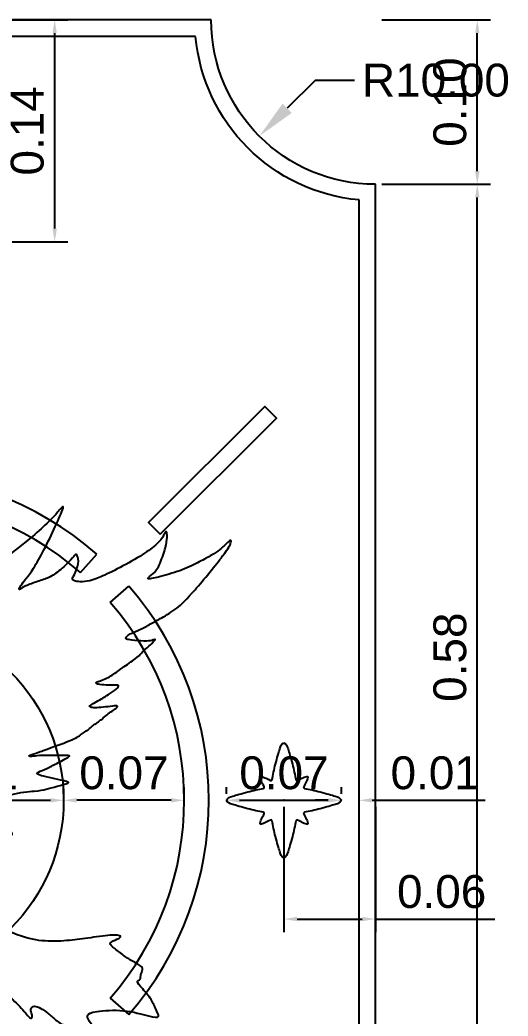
# Model space of a CAD drawing. Header units: metres. Extents: x -6.5 to 29.8, y -1.8 to 5.3.
# Drawn here: x 16.969 to 17.266, y 0.176 to 0.783 of the extents above; entities that cross this region are included whole.
import ezdxf

# ---------------------------------------------------------------- set-up
doc = ezdxf.new("R2010")
doc.units = ezdxf.units.M
for name, color, linetype, true_color in [('BANDERA$BORDE', 40, 'Continuous', 0xffbf00), ('BANDERA$CIRCULO EXT', 40, 'Continuous', 0xffbf00), ('BANDERA$CUERVO', 18, 'Continuous', 0x000000), ('BANDERA$ESTRELLAS$GRANDE', 251, 'Continuous', 0x696969), ('BANDERA$SOL', 40, 'Continuous', 0xffbf00), ('FONDO', 168, 'Continuous', 0x0f132e)]:
    doc.layers.add(name, color=color, linetype=linetype, true_color=true_color)
doc.styles.add('Plantilla Milímetros_ pequeño', font='')
doc.styles.get('Plantilla Milímetros_ pequeño').set_extended_font_data('Arial')
doc.dimstyles.new('Plantilla Milímetros_ pequeño', dxfattribs={"dimscale": 0.008, "dimtxt": 2.5, "dimasz": 1, "dimexe": 1, "dimexo": 0.5, "dimgap": 0.8, "dimtad": 1, "dimtoh": 1, "dimzin": 1, "dimdsep": 46, "dimtxsty": 'Plantilla Milímetros_ pequeño', "dimcen": 2.5, "dimadec": 1, "dimazin": 1, "dimtfac": 1, "dimtdec": 4, "dimtix": 1, "dimtofl": 0, "dimtmove": 1, "dimatfit": 3, "dimfxl": 1, "dimtolj": 1, "dimtzin": 1, "dimarcsym": 0})

# ---------------------------------------------------------------- blocks, each defined once
blk = doc.blocks.new('*D111')
at = {"layer": 'Defpoints', "color": 0}
for p in [(16.88538, 0.78253), (16.99002, 0.78253), (16.88538, 0.64753)]:
    blk.add_point(p, dxfattribs=at)
at = {"layer": 'FONDO', "color": 0, "lineweight": -2}
for p, q in [((16.88938, 0.78253), (16.99802, 0.78253)), ((16.99002, 0.65553), (16.99002, 0.77453)), ((16.88938, 0.64753), (16.99802, 0.64753))]:
    blk.add_line(p, q, dxfattribs=at)
at = {"layer": 'FONDO', "color": 0}
for points in [[(16.99135, 0.77453), (16.98868, 0.77453), (16.99002, 0.78253)], [(16.98868, 0.65553), (16.99135, 0.65553), (16.99002, 0.64753)]]:
    blk.add_solid(points, dxfattribs=at)
at = {"layer": 'FONDO', "color": 0, "insert": (16.97341, 0.71503), "char_height": 0.02, "attachment_point": 5, "rotation": 90, "style": 'Plantilla Milímetros_ pequeño'}
blk.add_mtext('\\A1;0.14', dxfattribs=at)
blk = doc.blocks.new('*D112')
at = {"layer": 'Defpoints', "color": 0}
for p in [(17.12966, 0.30772), (17.18538, 0.30772), (17.18538, 0.23548)]:
    blk.add_point(p, dxfattribs=at)
at = {"layer": 'FONDO', "color": 0, "lineweight": -2}
for p, q in [((17.12966, 0.30372), (17.12966, 0.22748)), ((17.18538, 0.30372), (17.18538, 0.22748)), ((17.13766, 0.23548), (17.17738, 0.23548)), ((17.18538, 0.23548), (17.25808, 0.23548))]:
    blk.add_line(p, q, dxfattribs=at)
at = {"layer": 'FONDO', "color": 0}
for points in [[(17.13766, 0.23681), (17.13766, 0.23414), (17.12966, 0.23548)], [(17.17738, 0.23414), (17.17738, 0.23681), (17.18538, 0.23548)]]:
    blk.add_solid(points, dxfattribs=at)
at = {"layer": 'FONDO', "color": 0, "insert": (17.22573, 0.25209), "char_height": 0.02, "attachment_point": 5, "style": 'Plantilla Milímetros_ pequeño'}
blk.add_mtext('\\A1;0.06', dxfattribs=at)
blk = doc.blocks.new('*D121')
at = {"layer": 'Defpoints', "color": 0}
for p in [(17.18538, 0.78253), (17.11467, 0.71182)]:
    blk.add_point(p, dxfattribs=at)
at = {"layer": 'FONDO', "color": 0, "lineweight": -2}
for p, q in [((17.14861, 0.74576), (17.13164, 0.72879)), ((17.17261, 0.74576), (17.14861, 0.74576))]:
    blk.add_line(p, q, dxfattribs=at)
at = {"layer": 'FONDO', "color": 0}
blk.add_solid([(17.12882, 0.73162), (17.13447, 0.72596), (17.11467, 0.71182)], dxfattribs=at)
at = {"layer": 'FONDO', "color": 0, "insert": (17.22224, 0.74576), "char_height": 0.02, "attachment_point": 5, "style": 'Plantilla Milímetros_ pequeño'}
blk.add_mtext('\\A1;R10.00', dxfattribs=at)
blk = doc.blocks.new('*D127')
at = {"layer": 'Defpoints', "color": 0}
for p in [(16.88538, 0.30772), (16.99549, 0.30772), (16.99549, 0.30772)]:
    blk.add_point(p, dxfattribs=at)
at = {"layer": 'FONDO', "color": 0, "lineweight": -2}
for p, q in [((16.88538, 0.31172), (16.88538, 0.31572)), ((16.99549, 0.31172), (16.99549, 0.31572)), ((16.89338, 0.30772), (16.98749, 0.30772))]:
    blk.add_line(p, q, dxfattribs=at)
at = {"layer": 'FONDO', "color": 0}
for points in [[(16.89338, 0.30906), (16.89338, 0.30639), (16.88538, 0.30772)], [(16.98749, 0.30639), (16.98749, 0.30906), (16.99549, 0.30772)]]:
    blk.add_solid(points, dxfattribs=at)
at = {"layer": 'FONDO', "color": 0, "insert": (16.94044, 0.32433), "char_height": 0.02, "attachment_point": 5, "style": 'Plantilla Milímetros_ pequeño'}
blk.add_mtext('\\A1;0.11', dxfattribs=at)
blk = doc.blocks.new('*D128')
at = {"layer": 'Defpoints', "color": 0}
for p in [(16.99549, 0.30772), (16.99549, 0.30772), (17.06894, 0.30772)]:
    blk.add_point(p, dxfattribs=at)
at = {"layer": 'FONDO', "color": 0, "lineweight": -2}
for p, q in [((16.99549, 0.31172), (16.99549, 0.31572)), ((17.06894, 0.31172), (17.06894, 0.31572)), ((17.06094, 0.30772), (17.00349, 0.30772))]:
    blk.add_line(p, q, dxfattribs=at)
at = {"layer": 'FONDO', "color": 0}
for points in [[(17.00349, 0.30906), (17.00349, 0.30639), (16.99549, 0.30772)], [(17.06094, 0.30639), (17.06094, 0.30906), (17.06894, 0.30772)]]:
    blk.add_solid(points, dxfattribs=at)
at = {"layer": 'FONDO', "color": 0, "insert": (17.03221, 0.32433), "char_height": 0.02, "attachment_point": 5, "style": 'Plantilla Milímetros_ pequeño'}
blk.add_mtext('\\A1;0.07', dxfattribs=at)
blk = doc.blocks.new('*D129')
at = {"layer": 'Defpoints', "color": 0}
for p in [(17.09466, 0.30772), (17.16466, 0.30772), (17.16466, 0.30772)]:
    blk.add_point(p, dxfattribs=at)
at = {"layer": 'FONDO', "color": 0, "lineweight": -2}
for p, q in [((17.09466, 0.31172), (17.09466, 0.31572)), ((17.16466, 0.31172), (17.16466, 0.31572)), ((17.10266, 0.30772), (17.15666, 0.30772))]:
    blk.add_line(p, q, dxfattribs=at)
at = {"layer": 'FONDO', "color": 0}
for points in [[(17.10266, 0.30906), (17.10266, 0.30639), (17.09466, 0.30772)], [(17.15666, 0.30639), (17.15666, 0.30906), (17.16466, 0.30772)]]:
    blk.add_solid(points, dxfattribs=at)
at = {"layer": 'FONDO', "color": 0, "insert": (17.12966, 0.32433), "char_height": 0.02, "attachment_point": 5, "style": 'Plantilla Milímetros_ pequeño'}
blk.add_mtext('\\A1;0.07', dxfattribs=at)
blk = doc.blocks.new('*D130')
at = {"layer": 'Defpoints', "color": 0}
for p in [(17.16466, 0.30772), (17.17538, 0.30772), (17.17538, 0.30772)]:
    blk.add_point(p, dxfattribs=at)
at = {"layer": 'FONDO', "color": 0, "lineweight": -2}
for p, q in [((17.16466, 0.31172), (17.16466, 0.31572)), ((17.17538, 0.31172), (17.17538, 0.31572)), ((17.15666, 0.30772), (17.14866, 0.30772)), ((17.18338, 0.30772), (17.25222, 0.30772))]:
    blk.add_line(p, q, dxfattribs=at)
at = {"layer": 'FONDO', "color": 0}
for points in [[(17.15666, 0.30639), (17.15666, 0.30906), (17.16466, 0.30772)], [(17.18338, 0.30906), (17.18338, 0.30639), (17.17538, 0.30772)]]:
    blk.add_solid(points, dxfattribs=at)
at = {"layer": 'FONDO', "color": 0, "insert": (17.2218, 0.32433), "char_height": 0.02, "attachment_point": 5, "style": 'Plantilla Milímetros_ pequeño'}
blk.add_mtext('\\A1;0.01', dxfattribs=at)
blk = doc.blocks.new('*D131')
at = {"layer": 'Defpoints', "color": 0}
for p in [(17.18538, 0.78253), (17.24743, 0.78253), (17.18538, 0.68253)]:
    blk.add_point(p, dxfattribs=at)
at = {"layer": 'FONDO', "color": 0, "lineweight": -2}
for p, q in [((17.18938, 0.78253), (17.25543, 0.78253)), ((17.24743, 0.69053), (17.24743, 0.77453)), ((17.18938, 0.68253), (17.25543, 0.68253))]:
    blk.add_line(p, q, dxfattribs=at)
at = {"layer": 'FONDO', "color": 0}
for points in [[(17.24877, 0.77453), (17.2461, 0.77453), (17.24743, 0.78253)], [(17.2461, 0.69053), (17.24877, 0.69053), (17.24743, 0.68253)]]:
    blk.add_solid(points, dxfattribs=at)
at = {"layer": 'FONDO', "color": 0, "insert": (17.23082, 0.73253), "char_height": 0.02, "attachment_point": 5, "rotation": 90, "style": 'Plantilla Milímetros_ pequeño'}
blk.add_mtext('\\A1;0.10', dxfattribs=at)
blk = doc.blocks.new('*D132')
at = {"layer": 'Defpoints', "color": 0}
for p in [(17.18538, 0.68253), (17.24743, 0.68253), (17.18538, 0.10705)]:
    blk.add_point(p, dxfattribs=at)
at = {"layer": 'FONDO', "color": 0, "lineweight": -2}
for p, q in [((17.18938, 0.68253), (17.25543, 0.68253)), ((17.24743, 0.11505), (17.24743, 0.67453)), ((17.18938, 0.10705), (17.25543, 0.10705))]:
    blk.add_line(p, q, dxfattribs=at)
at = {"layer": 'FONDO', "color": 0}
for points in [[(17.24877, 0.67453), (17.2461, 0.67453), (17.24743, 0.68253)], [(17.2461, 0.11505), (17.24877, 0.11505), (17.24743, 0.10705)]]:
    blk.add_solid(points, dxfattribs=at)
at = {"layer": 'FONDO', "color": 0, "insert": (17.23082, 0.39479), "char_height": 0.02, "attachment_point": 5, "rotation": 90, "style": 'Plantilla Milímetros_ pequeño'}
blk.add_mtext('\\A1;0.58', dxfattribs=at)

msp = doc.modelspace()

# ---------------------------------------------------------------- linework, layer by layer
at = {"layer": 'BANDERA$BORDE'}
for p, q in [((17.07584, 0.77253), (16.69493, 0.77253)), ((17.17538, 0.11074), (17.17538, 0.67299))]:
    msp.add_line(p, q, dxfattribs=at)
at = {"layer": 'BANDERA$BORDE', "extrusion": (0, 0, -1)}
for radius, start, end in [(0.1, 270, 0), (0.11, 275.21591, 354.78409)]:
    msp.add_arc((-17.18538, 0.78253), radius, start, end, dxfattribs=at)
at = {"layer": 'BANDERA$BORDE'}
for points in [[(17.08538, 0.78253), (16.88538, 0.78253), (16.68538, 0.78253)], [(17.18538, 0.10705), (17.18538, 0.39479), (17.18538, 0.68253)]]:
    msp.add_open_spline(points, degree=2, dxfattribs=at)
at = {"layer": 'BANDERA$CIRCULO EXT'}
msp.add_lwpolyline([(17.05433, 0.4696), (17.12504, 0.54031), (17.11797, 0.54738), (17.04726, 0.47667)], close=True, dxfattribs=at)
for points in [[(17.00581, 0.44625), (17.01565, 0.45757)], [(17.02391, 0.42815), (17.03523, 0.43799)], [(17.02391, 0.1873), (17.03523, 0.17746)]]:
    msp.add_lwpolyline(points, dxfattribs=at)
for radius, start, end in [(0.19855, 49, 131), (0.18355, 49, 131), (0.19855, 319, 41), (0.18355, 319, 41)]:
    msp.add_arc((16.88538, 0.30772), radius, start, end, dxfattribs=at)
at = {"layer": 'BANDERA$CUERVO'}
msp.add_open_spline([(16.74587, 0.22213), (16.74517, 0.22276), (16.74356, 0.22789), (16.74213, 0.23614), (16.74413, 0.24482), (16.74555, 0.24838), (16.74512, 0.25123), (16.74413, 0.2545), (16.74313, 0.26019), (16.74313, 0.26845), (16.74683, 0.28069), (16.75907, 0.29378), (16.76661, 0.29848), (16.78141, 0.30446), (16.79864, 0.31171), (16.80895, 0.32198), (16.81493, 0.3281), (16.81991, 0.34063), (16.82736, 0.35713), (16.82972, 0.35853), (16.83803, 0.36339), (16.85679, 0.37763), (16.86445, 0.38314), (16.86893, 0.38847), (16.87444, 0.3979), (16.88095, 0.4105), (16.88538, 0.42199), (16.88662, 0.42853), (16.88652, 0.43238), (16.88688, 0.43576), (16.88753, 0.43778), (16.88724, 0.4397), (16.88724, 0.44087), (16.88802, 0.44097), (16.88861, 0.4398), (16.88932, 0.43905), (16.88935, 0.43729), (16.88952, 0.4354), (16.89049, 0.43394), (16.89141, 0.43387), (16.89287, 0.43537), (16.89456, 0.43654), (16.89645, 0.43762), (16.8986, 0.43902), (16.90269, 0.44201), (16.90448, 0.44449), (16.90661, 0.44603), (16.90869, 0.44856), (16.91182, 0.45352), (16.91346, 0.45506), (16.9151, 0.4565), (16.91639, 0.45948), (16.91768, 0.46216), (16.91986, 0.46449), (16.92055, 0.46588), (16.92075, 0.46295), (16.92021, 0.45898), (16.91976, 0.45521), (16.91916, 0.45154), (16.91852, 0.44831), (16.91797, 0.44558), (16.91688, 0.44151), (16.91653, 0.44057), (16.91787, 0.44171), (16.91892, 0.44265), (16.92135, 0.44439), (16.92651, 0.44762), (16.93763, 0.45816), (16.94296, 0.46557), (16.94517, 0.46918), (16.94695, 0.47335), (16.94848, 0.47592), (16.94934, 0.47433), (16.94878, 0.47157), (16.94799, 0.4668), (16.94633, 0.46232), (16.94529, 0.4573), (16.94505, 0.45326), (16.9399, 0.44045), (16.93874, 0.43763), (16.94051, 0.43812), (16.94247, 0.44112), (16.94492, 0.4437), (16.96987, 0.46266), (16.98075, 0.47189), (16.99, 0.48065), (16.99399, 0.48585), (16.99546, 0.48671), (16.99521, 0.48493), (16.9889, 0.47078), (16.98151, 0.45612), (16.97561, 0.44606), (16.97145, 0.44144), (16.96865, 0.43721), (16.9679, 0.43539), (16.97092, 0.43766), (16.97879, 0.44069), (16.98575, 0.44265), (16.99225, 0.44651), (17.00087, 0.45483), (17.00261, 0.45771), (17.00367, 0.45733), (17.00526, 0.45218), (17.00155, 0.44409), (17.00057, 0.44243), (17.00102, 0.44152), (17.00292, 0.44092), (17.00806, 0.44042), (17.01461, 0.44203), (17.02381, 0.44616), (17.03931, 0.45432), (17.05051, 0.46181), (17.05558, 0.46688), (17.05739, 0.47127), (17.05837, 0.47134), (17.05868, 0.46688), (17.05686, 0.45841), (17.05263, 0.44767), (17.04884, 0.44464), (17.04476, 0.44162), (17.05459, 0.44373), (17.06828, 0.44782), (17.07857, 0.45296), (17.08591, 0.45705), (17.09059, 0.46), (17.09453, 0.46378), (17.09778, 0.46696), (17.09733, 0.46416), (17.09589, 0.46037), (17.07312, 0.43259), (17.06459, 0.42418), (17.0547, 0.41844), (17.0484, 0.41502), (17.04218, 0.41158), (17.03627, 0.40917), (17.03422, 0.40785), (17.03321, 0.4064), (17.03337, 0.4058), (17.03619, 0.40519), (17.04511, 0.40447), (17.04937, 0.40483), (17.05243, 0.40652), (17.04797, 0.40176), (17.04592, 0.40039), (17.04258, 0.39693), (17.04198, 0.39625), (17.04041, 0.39476), (17.03038, 0.38756), (17.02745, 0.38563), (17.02442, 0.3833), (17.0207, 0.38146), (17.01688, 0.38012), (17.0148, 0.37942), (17.01524, 0.37883), (17.01683, 0.37808), (17.02313, 0.37779), (17.02735, 0.37764), (17.02944, 0.37789), (17.02834, 0.37575), (17.02219, 0.37173), (17.01976, 0.37009), (17.01514, 0.36751), (17.01142, 0.36548), (17.01088, 0.36483), (17.01356, 0.36369), (17.01772, 0.36429), (17.02432, 0.36479), (17.02839, 0.36553), (17.02829, 0.36419), (17.02492, 0.36206), (17.02194, 0.35982), (17.01882, 0.35709), (17.01589, 0.35491), (17.01316, 0.35327), (17.01192, 0.35163), (17.00676, 0.34833), (17.0026, 0.34493), (16.98505, 0.33883), (16.97863, 0.33633), (16.97333, 0.33467), (16.97545, 0.33421), (16.98067, 0.33512), (16.98657, 0.33504), (16.99822, 0.33482), (17.00064, 0.33512), (16.99043, 0.32967), (16.98551, 0.3271), (16.97908, 0.32476), (16.9787, 0.32309), (16.99799, 0.31916), (16.99965, 0.3184), (16.99111, 0.31619), (16.98461, 0.31426), (16.9793, 0.31336), (16.96364, 0.31237), (16.94984, 0.30454), (16.95354, 0.29899), (16.9635, 0.28874), (16.96535, 0.28575), (16.95781, 0.28817), (16.94443, 0.28903), (16.93802, 0.29102), (16.93062, 0.29415), (16.92721, 0.29657), (16.9319, 0.28931), (16.93746, 0.28462), (16.94187, 0.27906), (16.94059, 0.27807), (16.9339, 0.27835), (16.92294, 0.28134), (16.91881, 0.28063), (16.91639, 0.27807), (16.90928, 0.27394), (16.91298, 0.26483), (16.91625, 0.25871), (16.91781, 0.25117), (16.92052, 0.24747), (16.92536, 0.24448), (16.93148, 0.24092), (16.96805, 0.22484), (16.98186, 0.22171), (16.99808, 0.22214), (17.00947, 0.2237), (17.02541, 0.22619), (17.03175, 0.22516), (17.0283, 0.2232), (17.02288, 0.22112), (17.02461, 0.21893), (17.03141, 0.21386), (17.03602, 0.21029), (17.04386, 0.20671), (17.04363, 0.20406), (17.04201, 0.20095), (17.04271, 0.19853), (17.03982, 0.19807), (17.04121, 0.19553), (17.04916, 0.18688), (17.05101, 0.18135), (17.05481, 0.17513), (17.04882, 0.17593), (17.03235, 0.18078), (17.01352, 0.17926), (17.00875, 0.17737), (17.01193, 0.17155), (17.01639, 0.16686), (17.0176, 0.16255), (17.01571, 0.16149), (17.01208, 0.16285), (17.00127, 0.17019), (16.99559, 0.17019), (16.99007, 0.17465), (16.98508, 0.17874), (16.98047, 0.18214), (16.97646, 0.18282), (16.97502, 0.18025), (16.97646, 0.1776), (16.97623, 0.17503), (16.97502, 0.1748), (16.96811, 0.18324), (16.95878, 0.19188), (16.95278, 0.19603), (16.94598, 0.19834), (16.94102, 0.20041), (16.93549, 0.20191), (16.93445, 0.20007), (16.93803, 0.19453), (16.94264, 0.189), (16.94667, 0.18243), (16.94955, 0.17955), (16.93929, 0.18693), (16.93584, 0.18877), (16.92961, 0.1935), (16.92408, 0.19684), (16.91128, 0.20491), (16.90863, 0.20675), (16.9003, 0.21122), (16.89632, 0.21165), (16.9003, 0.20525), (16.90158, 0.20226), (16.89361, 0.20809), (16.88977, 0.20966), (16.88806, 0.20468), (16.88723, 0.19979), (16.88643, 0.1928), (16.88923, 0.18496), (16.88803, 0.18239), (16.88393, 0.17246), (16.8816, 0.16953), (16.87921, 0.1661), (16.87768, 0.16382), (16.87616, 0.16209), (16.87544, 0.16329), (16.87399, 0.1643), (16.87436, 0.16563), (16.87355, 0.16852), (16.87046, 0.16973), (16.86861, 0.17129), (16.86784, 0.1733), (16.86869, 0.17523), (16.86873, 0.17688), (16.86632, 0.17511), (16.86354, 0.17234), (16.86242, 0.1719), (16.86049, 0.1737), (16.85989, 0.17495), (16.85828, 0.18076), (16.85528, 0.19529), (16.84913, 0.20645), (16.84907, 0.21142), (16.84938, 0.21393), (16.83978, 0.22585), (16.81718, 0.24544), (16.80416, 0.25501), (16.79377, 0.25651), (16.78126, 0.2524), (16.77323, 0.2468), (16.76893, 0.24605), (16.76361, 0.24456), (16.75502, 0.23709), (16.75025, 0.23069), (16.74774, 0.22407), (16.74656, 0.22149), (16.74587, 0.22213)], degree=3, dxfattribs=at)
at = {"layer": 'BANDERA$ESTRELLAS$GRANDE'}
for centre, start, end in [((17.11699, 0.31563), 279.79756, 26.71048), ((17.12176, 0.32041), 238.60947, 350.1879), ((17.13756, 0.32041), 189.8121, 301.39053), ((17.14233, 0.31563), 153.28952, 260.20244), ((17.11699, 0.29982), 333.28952, 80.20244), ((17.14233, 0.29982), 99.79756, 206.71048), ((17.12175, 0.29506), 9.79756, 116.71048), ((17.13757, 0.29506), 63.28952, 170.20244)]:
    msp.add_arc(centre, 0.00069, start, end, dxfattribs=at)
for points, knots in [([(17.12244, 0.32029), (17.12292, 0.32309), (17.1247, 0.3311), (17.12756, 0.34015), (17.12804, 0.34181), (17.12966, 0.34272)], [0.29905756, 0.29905756, 0.29905756, 0.29905756, 0.30908465, 0.32172038, 0.33435611, 0.33435611, 0.33435611, 0.33435611]), ([(17.12966, 0.34272), (17.13128, 0.34181), (17.13176, 0.34015), (17.13463, 0.3311), (17.1364, 0.32309), (17.13688, 0.32029)], [0.33435611, 0.33435611, 0.33435611, 0.33435611, 0.34699184, 0.35962757, 0.36965466, 0.36965466, 0.36965466, 0.36965466]), ([(17.11761, 0.31594), (17.11689, 0.31737), (17.11577, 0.31958), (17.115, 0.32142), (17.11519, 0.3222)], [0.27601343, 0.27601343, 0.27601343, 0.27601343, 0.28075284, 0.28659318, 0.28659318, 0.28659318, 0.28659318]), ([(17.11519, 0.3222), (17.11596, 0.32238), (17.1178, 0.32162), (17.11999, 0.32051), (17.1214, 0.31982)], [0.28659318, 0.28659318, 0.28659318, 0.28659318, 0.29243352, 0.29711015, 0.29711015, 0.29711015, 0.29711015]), ([(17.13792, 0.31982), (17.13933, 0.32051), (17.14152, 0.32162), (17.14336, 0.32238), (17.14413, 0.3222)], [0.37160207, 0.37160207, 0.37160207, 0.37160207, 0.3762787, 0.38211904, 0.38211904, 0.38211904, 0.38211904]), ([(17.14413, 0.3222), (17.14432, 0.32142), (17.14355, 0.31958), (17.14243, 0.31737), (17.14171, 0.31594)], [0.38211904, 0.38211904, 0.38211904, 0.38211904, 0.38795938, 0.39269879, 0.39269879, 0.39269879, 0.39269879]), ([(17.09466, 0.30772), (17.09557, 0.30935), (17.09724, 0.30982), (17.10629, 0.31269), (17.11431, 0.31447), (17.11711, 0.31495)], [0.62094669, 0.62094669, 0.62094669, 0.62094669, 0.63358242, 0.64621815, 0.65626649, 0.65626649, 0.65626649, 0.65626649]), ([(17.14221, 0.31495), (17.14501, 0.31447), (17.15303, 0.31269), (17.16209, 0.30982), (17.16375, 0.30935), (17.16466, 0.30772)], [0.39456477, 0.39456477, 0.39456477, 0.39456477, 0.40461311, 0.41724884, 0.42988457, 0.42988457, 0.42988457, 0.42988457]), ([(17.11711, 0.3005), (17.11431, 0.30098), (17.10629, 0.30276), (17.09724, 0.30563), (17.09557, 0.3061), (17.09466, 0.30772)], [0.58562689, 0.58562689, 0.58562689, 0.58562689, 0.59567523, 0.60831096, 0.62094669, 0.62094669, 0.62094669, 0.62094669]), ([(17.16466, 0.30772), (17.16375, 0.3061), (17.16209, 0.30563), (17.15303, 0.30276), (17.14501, 0.30098), (17.14221, 0.3005)], [0.42988457, 0.42988457, 0.42988457, 0.42988457, 0.4425203, 0.45515603, 0.46520437, 0.46520437, 0.46520437, 0.46520437]), ([(17.11519, 0.29325), (17.115, 0.29403), (17.11577, 0.29587), (17.11689, 0.29808), (17.11761, 0.29951)], [0.57318116, 0.57318116, 0.57318116, 0.57318116, 0.5790215, 0.5837609, 0.5837609, 0.5837609, 0.5837609]), ([(17.14171, 0.29951), (17.14243, 0.29808), (17.14355, 0.29587), (17.14432, 0.29403), (17.14413, 0.29325)], [0.46707035, 0.46707035, 0.46707035, 0.46707035, 0.47180976, 0.4776501, 0.4776501, 0.4776501, 0.4776501]), ([(17.12144, 0.29567), (17.12001, 0.29495), (17.11781, 0.29383), (17.11596, 0.29307), (17.11519, 0.29325)], [0.56260141, 0.56260141, 0.56260141, 0.56260141, 0.56734082, 0.57318116, 0.57318116, 0.57318116, 0.57318116]), ([(17.12966, 0.27272), (17.12804, 0.27363), (17.12756, 0.2753), (17.12469, 0.28435), (17.12292, 0.29237), (17.12243, 0.29517)], [0.52541563, 0.52541563, 0.52541563, 0.52541563, 0.53805136, 0.55068709, 0.56073543, 0.56073543, 0.56073543, 0.56073543]), ([(17.13689, 0.29517), (17.1364, 0.29237), (17.13463, 0.28435), (17.13176, 0.2753), (17.13128, 0.27363), (17.12966, 0.27272)], [0.49009583, 0.49009583, 0.49009583, 0.49009583, 0.50014417, 0.5127799, 0.52541563, 0.52541563, 0.52541563, 0.52541563]), ([(17.14413, 0.29325), (17.14336, 0.29307), (17.14151, 0.29383), (17.13931, 0.29495), (17.13788, 0.29567)], [0.4776501, 0.4776501, 0.4776501, 0.4776501, 0.48349044, 0.48822985, 0.48822985, 0.48822985, 0.48822985])]:
    msp.add_open_spline(points, degree=3, knots=knots, dxfattribs=at)
msp.add_point((17.12966, 0.30772), dxfattribs=at)
at = {"layer": 'BANDERA$SOL'}
msp.add_circle((16.88538, 0.30772), 0.11011, dxfattribs=at)

# ---------------------------------------------------------------- dimensions: what is measured, and where the dimension line sits
at = {"layer": 'FONDO'}
for base, p1, p2, picture, middle in [((16.99001748, 0.7825325887), (16.8853837165, 0.6475325887), (16.8853837165, 0.7825325887), '*D111', (16.97340748, 0.7150325887)), ((17.24743, 0.78253), (17.18538, 0.68253), (17.18538, 0.78253), '*D131', (17.23082, 0.73253)), ((17.24743, 0.68253), (17.18538, 0.10705), (17.18538, 0.68253), '*D132', (17.23082, 0.39479))]:
    dim = msp.add_linear_dim(base=base, p1=p1, p2=p2, angle=90, dimstyle='Plantilla Milímetros_ pequeño', override={"dimscale": 0.008, "dimtxt": 2.5, "dimasz": 1, "dimexe": 1, "dimexo": 0.5, "dimgap": 0.8, "dimtad": 1, "dimtih": 0, "dimtoh": 0, "dimdec": 2, "dimlfac": 1, "dimzin": 1, "dimtxsty": 'Plantilla Milímetros_ pequeño', "dimsah": 0, "dimcen": 2.5, "dimadec": 1, "dimazin": 1, "dimtix": 0, "dimtmove": 0, "dimtzin": 1}, dxfattribs=at)
    dim.commit()
    dim.dimension.update_dxf_attribs({"geometry": picture, "text_midpoint": middle})
dim = msp.add_radius_dim(center=(17.18538, 0.78253), mpoint=(17.11467, 0.71182), dimstyle='Plantilla Milímetros_ pequeño', override={"dimscale": 0.008, "dimasz": 3, "dimtad": 0, "dimtih": 1, "dimtoh": 1, "dimlfac": 100, "dimtxsty": 'Plantilla Milímetros_ pequeño', "dimsah": 0}, dxfattribs=at)
dim.commit()
dim.dimension.update_dxf_attribs({"geometry": '*D121', "text_midpoint": (17.14861, 0.74576), "dimtype": 164})
for base, p1, p2, picture, middle in [((16.99549, 0.30772), (16.88538, 0.30772), (16.99549, 0.30772), '*D127', (16.94044, 0.32433)), ((16.99549, 0.30772), (17.06894, 0.30772), (16.99549, 0.30772), '*D128', (17.03221, 0.32433)), ((17.16466, 0.30772), (17.09466, 0.30772), (17.16466, 0.30772), '*D129', (17.12966, 0.32433)), ((17.17538, 0.30772), (17.16466, 0.30772), (17.17538, 0.30772), '*D130', (17.2218, 0.32433)), ((17.18538, 0.23548), (17.12966, 0.30772), (17.18538, 0.30772), '*D112', (17.22573, 0.25209))]:
    dim = msp.add_linear_dim(base=base, p1=p1, p2=p2, dimstyle='Plantilla Milímetros_ pequeño', override={"dimscale": 0.008, "dimtxt": 2.5, "dimasz": 1, "dimexe": 1, "dimexo": 0.5, "dimgap": 0.8, "dimtad": 1, "dimtih": 0, "dimtoh": 0, "dimdec": 2, "dimlfac": 1, "dimzin": 1, "dimtxsty": 'Plantilla Milímetros_ pequeño', "dimsah": 0, "dimcen": 2.5, "dimadec": 1, "dimazin": 1, "dimtix": 0, "dimtmove": 0, "dimtzin": 1}, dxfattribs=at)
    dim.commit()
    dim.dimension.update_dxf_attribs({"geometry": picture, "text_midpoint": middle})

doc.saveas('drawing.dxf')
